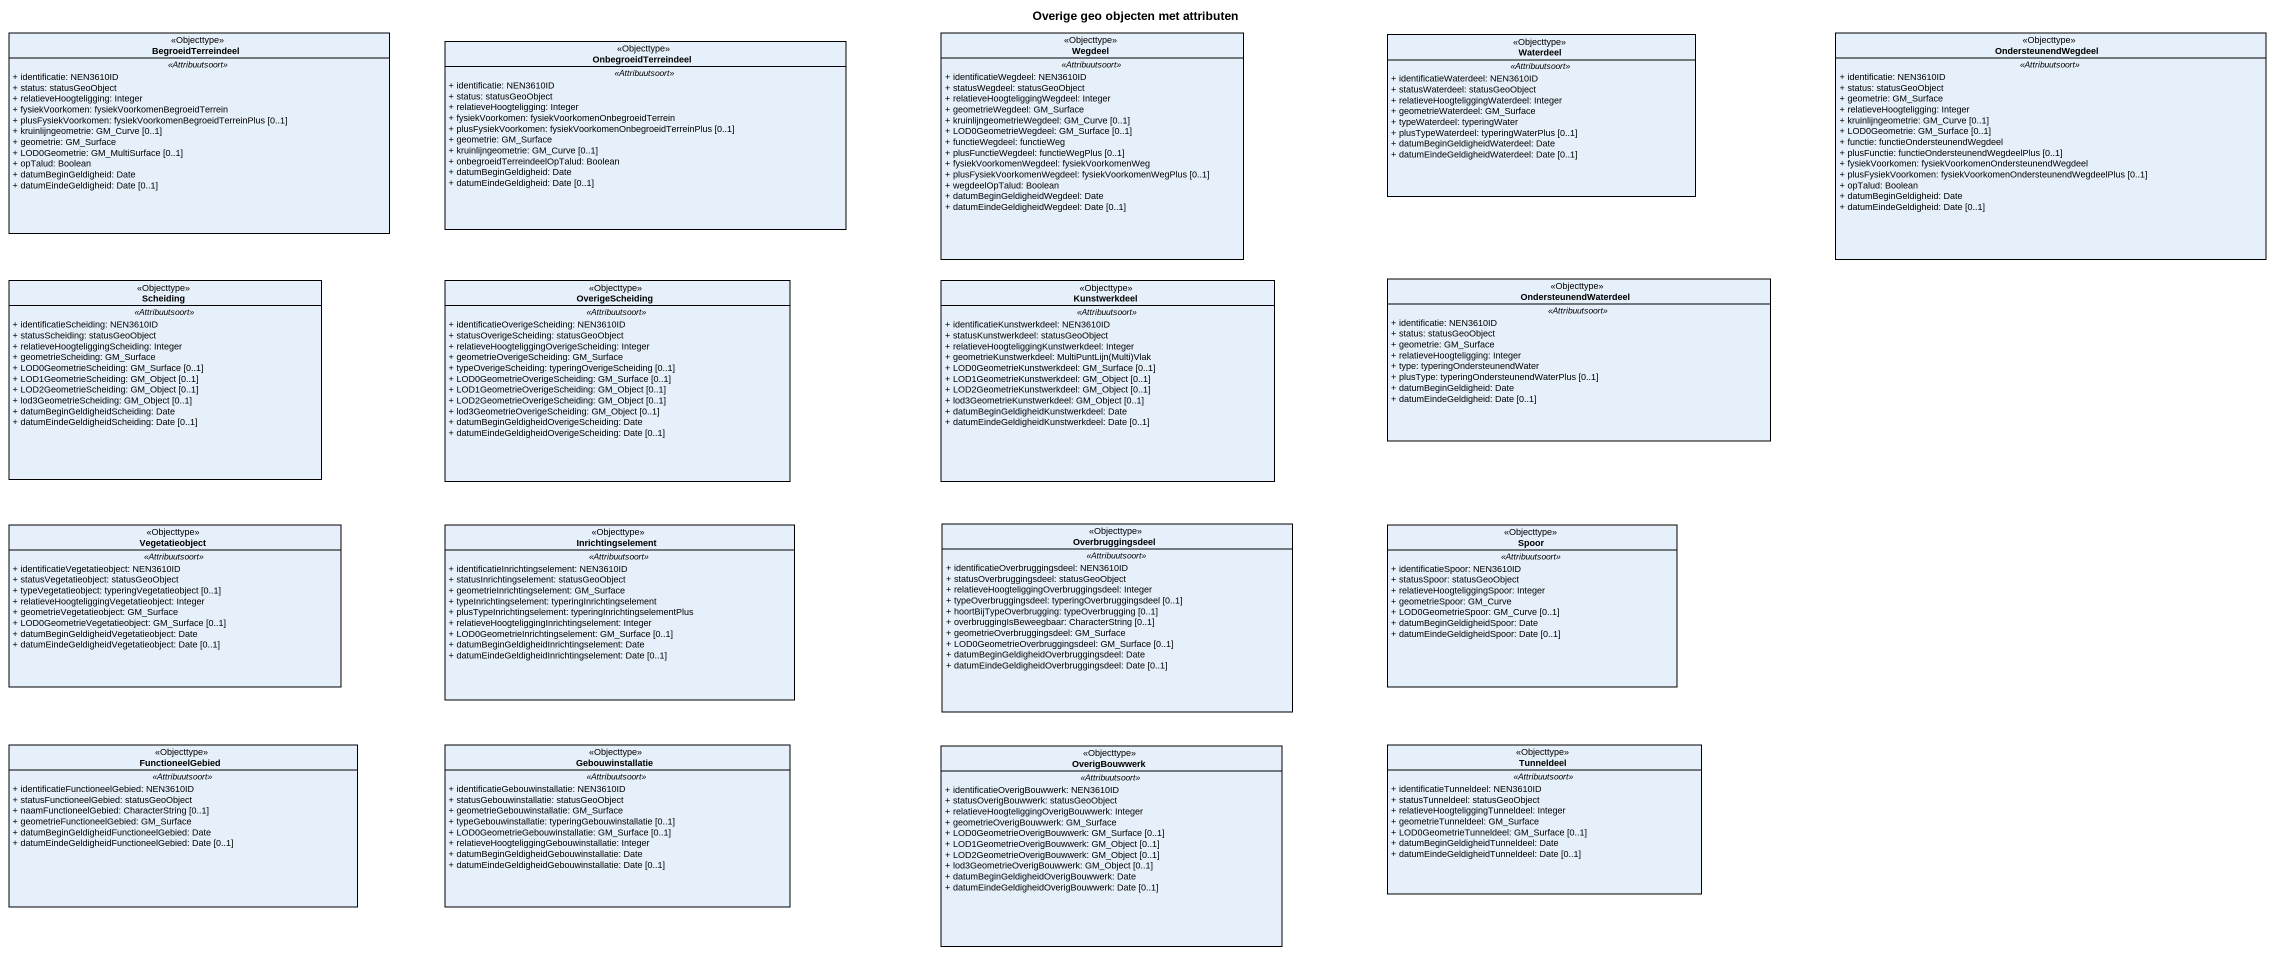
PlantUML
@startuml
title Overige geo objecten met attributen
hide circle
hide empty members
skinparam classAttributeIconSize 0
class BegroeidTerreindeel <<Objecttype>> {
  .. <<Attribuutsoort>> ..
  + identificatie: NEN3610ID
  + status: statusGeoObject
  + relatieveHoogteligging: Integer
  + fysiekVoorkomen: fysiekVoorkomenBegroeidTerrein
  + plusFysiekVoorkomen: fysiekVoorkomenBegroeidTerreinPlus [0..1]
  + kruinlijngeometrie: GM_Curve [0..1]
  + geometrie: GM_Surface
  + LOD0Geometrie: GM_MultiSurface [0..1]
  + opTalud: Boolean
  + datumBeginGeldigheid: Date
  + datumEindeGeldigheid: Date [0..1]
}
class OnbegroeidTerreindeel <<Objecttype>> {
  .. <<Attribuutsoort>> ..
  + identificatie: NEN3610ID
  + status: statusGeoObject
  + relatieveHoogteligging: Integer
  + fysiekVoorkomen: fysiekVoorkomenOnbegroeidTerrein
  + plusFysiekVoorkomen: fysiekVoorkomenOnbegroeidTerreinPlus [0..1]
  + geometrie: GM_Surface
  + kruinlijngeometrie: GM_Curve [0..1]
  + onbegroeidTerreindeelOpTalud: Boolean
  + datumBeginGeldigheid: Date
  + datumEindeGeldigheid: Date [0..1]
}
class Wegdeel <<Objecttype>> {
  .. <<Attribuutsoort>> ..
  + identificatieWegdeel: NEN3610ID
  + statusWegdeel: statusGeoObject
  + relatieveHoogteliggingWegdeel: Integer
  + geometrieWegdeel: GM_Surface
  + kruinlijngeometrieWegdeel: GM_Curve [0..1]
  + LOD0GeometrieWegdeel: GM_Surface [0..1]
  + functieWegdeel: functieWeg
  + plusFunctieWegdeel: functieWegPlus [0..1]
  + fysiekVoorkomenWegdeel: fysiekVoorkomenWeg
  + plusFysiekVoorkomenWegdeel: fysiekVoorkomenWegPlus [0..1]
  + wegdeelOpTalud: Boolean
  + datumBeginGeldigheidWegdeel: Date
  + datumEindeGeldigheidWegdeel: Date [0..1]
}
class Waterdeel <<Objecttype>> {
  .. <<Attribuutsoort>> ..
  + identificatieWaterdeel: NEN3610ID
  + statusWaterdeel: statusGeoObject
  + relatieveHoogteliggingWaterdeel: Integer
  + geometrieWaterdeel: GM_Surface
  + typeWaterdeel: typeringWater
  + plusTypeWaterdeel: typeringWaterPlus [0..1]
  + datumBeginGeldigheidWaterdeel: Date
  + datumEindeGeldigheidWaterdeel: Date [0..1]
}
class OndersteunendWegdeel <<Objecttype>> {
  .. <<Attribuutsoort>> ..
  + identificatie: NEN3610ID
  + status: statusGeoObject
  + geometrie: GM_Surface
  + relatieveHoogteligging: Integer
  + kruinlijngeometrie: GM_Curve [0..1]
  + LOD0Geometrie: GM_Surface [0..1]
  + functie: functieOndersteunendWegdeel
  + plusFunctie: functieOndersteunendWegdeelPlus [0..1]
  + fysiekVoorkomen: fysiekVoorkomenOndersteunendWegdeel
  + plusFysiekVoorkomen: fysiekVoorkomenOndersteunendWegdeelPlus [0..1]
  + opTalud: Boolean
  + datumBeginGeldigheid: Date
  + datumEindeGeldigheid: Date [0..1]
}
class Scheiding <<Objecttype>> {
  .. <<Attribuutsoort>> ..
  + identificatieScheiding: NEN3610ID
  + statusScheiding: statusGeoObject
  + relatieveHoogteliggingScheiding: Integer
  + geometrieScheiding: GM_Surface
  + LOD0GeometrieScheiding: GM_Surface [0..1]
  + LOD1GeometrieScheiding: GM_Object [0..1]
  + LOD2GeometrieScheiding: GM_Object [0..1]
  + lod3GeometrieScheiding: GM_Object [0..1]
  + datumBeginGeldigheidScheiding: Date
  + datumEindeGeldigheidScheiding: Date [0..1]
}
class OverigeScheiding <<Objecttype>> {
  .. <<Attribuutsoort>> ..
  + identificatieOverigeScheiding: NEN3610ID
  + statusOverigeScheiding: statusGeoObject
  + relatieveHoogteliggingOverigeScheiding: Integer
  + geometrieOverigeScheiding: GM_Surface
  + typeOverigeScheiding: typeringOverigeScheiding [0..1]
  + LOD0GeometrieOverigeScheiding: GM_Surface [0..1]
  + LOD1GeometrieOverigeScheiding: GM_Object [0..1]
  + LOD2GeometrieOverigeScheiding: GM_Object [0..1]
  + lod3GeometrieOverigeScheiding: GM_Object [0..1]
  + datumBeginGeldigheidOverigeScheiding: Date
  + datumEindeGeldigheidOverigeScheiding: Date [0..1]
}
class Kunstwerkdeel <<Objecttype>> {
  .. <<Attribuutsoort>> ..
  + identificatieKunstwerkdeel: NEN3610ID
  + statusKunstwerkdeel: statusGeoObject
  + relatieveHoogteliggingKunstwerkdeel: Integer
  {field} + geometrieKunstwerkdeel: MultiPuntLijn(Multi)Vlak
  + LOD0GeometrieKunstwerkdeel: GM_Surface [0..1]
  + LOD1GeometrieKunstwerkdeel: GM_Object [0..1]
  + LOD2GeometrieKunstwerkdeel: GM_Object [0..1]
  + lod3GeometrieKunstwerkdeel: GM_Object [0..1]
  + datumBeginGeldigheidKunstwerkdeel: Date
  + datumEindeGeldigheidKunstwerkdeel: Date [0..1]
}
class OndersteunendWaterdeel <<Objecttype>> {
  .. <<Attribuutsoort>> ..
  + identificatie: NEN3610ID
  + status: statusGeoObject
  + geometrie: GM_Surface
  + relatieveHoogteligging: Integer
  + type: typeringOndersteunendWater
  + plusType: typeringOndersteunendWaterPlus [0..1]
  + datumBeginGeldigheid: Date
  + datumEindeGeldigheid: Date [0..1]
}
class Vegetatieobject <<Objecttype>> {
  .. <<Attribuutsoort>> ..
  + identificatieVegetatieobject: NEN3610ID
  + statusVegetatieobject: statusGeoObject
  + typeVegetatieobject: typeringVegetatieobject [0..1]
  + relatieveHoogteliggingVegetatieobject: Integer
  + geometrieVegetatieobject: GM_Surface
  + LOD0GeometrieVegetatieobject: GM_Surface [0..1]
  + datumBeginGeldigheidVegetatieobject: Date
  + datumEindeGeldigheidVegetatieobject: Date [0..1]
}
class Inrichtingselement <<Objecttype>> {
  .. <<Attribuutsoort>> ..
  + identificatieInrichtingselement: NEN3610ID
  + statusInrichtingselement: statusGeoObject
  + geometrieInrichtingselement: GM_Surface
  + typeInrichtingselement: typeringInrichtingselement
  + plusTypeInrichtingselement: typeringInrichtingselementPlus
  + relatieveHoogteliggingInrichtingselement: Integer
  + LOD0GeometrieInrichtingselement: GM_Surface [0..1]
  + datumBeginGeldigheidInrichtingselement: Date
  + datumEindeGeldigheidInrichtingselement: Date [0..1]
}
class Overbruggingsdeel <<Objecttype>> {
  .. <<Attribuutsoort>> ..
  + identificatieOverbruggingsdeel: NEN3610ID
  + statusOverbruggingsdeel: statusGeoObject
  + relatieveHoogteliggingOverbruggingsdeel: Integer
  + typeOverbruggingsdeel: typeringOverbruggingsdeel [0..1]
  + hoortBijTypeOverbrugging: typeOverbrugging [0..1]
  + overbruggingIsBeweegbaar: CharacterString [0..1]
  + geometrieOverbruggingsdeel: GM_Surface
  + LOD0GeometrieOverbruggingsdeel: GM_Surface [0..1]
  + datumBeginGeldigheidOverbruggingsdeel: Date
  + datumEindeGeldigheidOverbruggingsdeel: Date [0..1]
}
class Spoor <<Objecttype>> {
  .. <<Attribuutsoort>> ..
  + identificatieSpoor: NEN3610ID
  + statusSpoor: statusGeoObject
  + relatieveHoogteliggingSpoor: Integer
  + geometrieSpoor: GM_Curve
  + LOD0GeometrieSpoor: GM_Curve [0..1]
  + datumBeginGeldigheidSpoor: Date
  + datumEindeGeldigheidSpoor: Date [0..1]
}
class FunctioneelGebied <<Objecttype>> {
  .. <<Attribuutsoort>> ..
  + identificatieFunctioneelGebied: NEN3610ID
  + statusFunctioneelGebied: statusGeoObject
  + naamFunctioneelGebied: CharacterString [0..1]
  + geometrieFunctioneelGebied: GM_Surface
  + datumBeginGeldigheidFunctioneelGebied: Date
  + datumEindeGeldigheidFunctioneelGebied: Date [0..1]
}
class Gebouwinstallatie <<Objecttype>> {
  .. <<Attribuutsoort>> ..
  + identificatieGebouwinstallatie: NEN3610ID
  + statusGebouwinstallatie: statusGeoObject
  + geometrieGebouwinstallatie: GM_Surface
  + typeGebouwinstallatie: typeringGebouwinstallatie [0..1]
  + LOD0GeometrieGebouwinstallatie: GM_Surface [0..1]
  + relatieveHoogteliggingGebouwinstallatie: Integer
  + datumBeginGeldigheidGebouwinstallatie: Date
  + datumEindeGeldigheidGebouwinstallatie: Date [0..1]
}
class OverigBouwwerk <<Objecttype>> {
  .. <<Attribuutsoort>> ..
  + identificatieOverigBouwwerk: NEN3610ID
  + statusOverigBouwwerk: statusGeoObject
  + relatieveHoogteliggingOverigBouwwerk: Integer
  + geometrieOverigBouwwerk: GM_Surface
  + LOD0GeometrieOverigBouwwerk: GM_Surface [0..1]
  + LOD1GeometrieOverigBouwwerk: GM_Object [0..1]
  + LOD2GeometrieOverigBouwwerk: GM_Object [0..1]
  + lod3GeometrieOverigBouwwerk: GM_Object [0..1]
  + datumBeginGeldigheidOverigBouwwerk: Date
  + datumEindeGeldigheidOverigBouwwerk: Date [0..1]
}
class Tunneldeel <<Objecttype>> {
  .. <<Attribuutsoort>> ..
  + identificatieTunneldeel: NEN3610ID
  + statusTunneldeel: statusGeoObject
  + relatieveHoogteliggingTunneldeel: Integer
  + geometrieTunneldeel: GM_Surface
  + LOD0GeometrieTunneldeel: GM_Surface [0..1]
  + datumBeginGeldigheidTunneldeel: Date
  + datumEindeGeldigheidTunneldeel: Date [0..1]
}
@enduml
